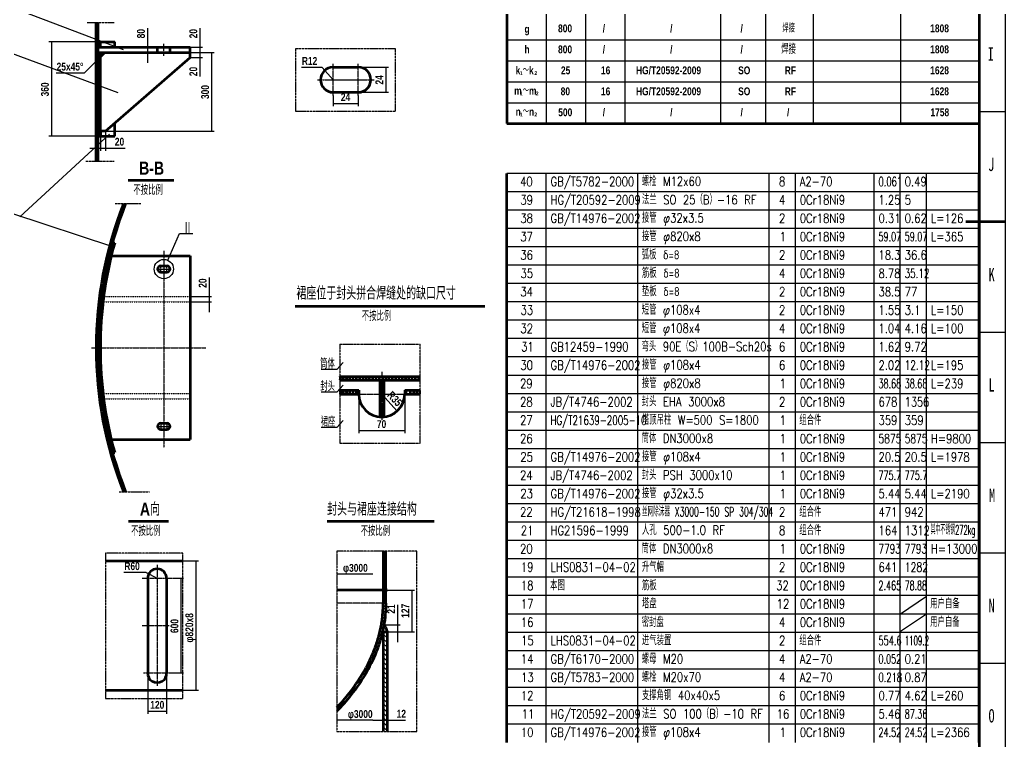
# Model space of a CAD drawing. Header units: millimetres. Extents: x 16 to 23776, y 3 to 33643.
# Drawn here: x 8751 to 23776, y 8902 to 19906 of the extents above; entities that cross this region are included whole.
import ezdxf

# ---------------------------------------------------------------- set-up
doc = ezdxf.new("R2010")
doc.units = ezdxf.units.MM
doc.header["$MEASUREMENT"] = 0
for name, pattern in [('EB_DASH', [6, 3, -3]), ('EB_DASHDOT', [39, 30, -3, 3, -3]), ('EB_DASHDOTDOT', [45, 30, -3, 3, -3, 3, -3])]:
    doc.linetypes.add(name, pattern=pattern)
for name, color, linetype, lineweight in [('CAXA0', 7, 'Continuous', 70), ('CAXA1', 1, 'EB_DASHDOT', 25), ('CAXA2', 6, 'EB_DASH', 25), ('CAXA3', 131, 'Continuous', 25), ('CAXA4', 3, 'Continuous', 25), ('CAXA7', 6, 'EB_DASHDOTDOT', 25)]:
    doc.layers.add(name, color=color, linetype=linetype, lineweight=lineweight)
doc.styles.add('TextStyle0', font='txt', dxfattribs={"width": 0.612245, "bigfont": 'gbcbig.shx'})
doc.styles.add('TextStyle10', font='txt', dxfattribs={"width": 0.607975, "bigfont": 'gbcbig.shx'})
doc.styles.add('TextStyle11', font='txt', dxfattribs={"width": 0.725087, "bigfont": 'gbcbig.shx'})
doc.styles.add('TextStyle12', font='txt', dxfattribs={"width": 0.691368, "bigfont": 'gbcbig.shx'})
doc.styles.add('TextStyle13', font='txt', dxfattribs={"width": 0.77913, "bigfont": 'gbcbig.shx'})
doc.styles.add('TextStyle14', font='txt', dxfattribs={"width": 0.712727, "bigfont": 'gbcbig.shx'})
doc.styles.add('TextStyle15', font='txt', dxfattribs={"width": 0.696889, "bigfont": 'gbcbig.shx'})
doc.styles.add('TextStyle3', font='txt', dxfattribs={"width": 0.64, "bigfont": 'gbcbig.shx'})
doc.styles.add('TextStyle4', font='txt', dxfattribs={"width": 0.533787, "bigfont": 'gbcbig.shx'})
doc.styles.add('TextStyle5', font='txt', dxfattribs={"width": 0.798981, "bigfont": 'gbcbig.shx'})
doc.styles.add('TextStyle6', font='txt', dxfattribs={"width": 0.562511, "bigfont": 'gbcbig.shx'})
doc.styles.add('TextStyle7', font='txt', dxfattribs={"width": 0.6272, "bigfont": 'gbcbig.shx'})
doc.styles.add('TextStyle8', font='txt', dxfattribs={"width": 0.742249, "bigfont": 'gbcbig.shx'})
doc.styles.add('TextStyle9', font='txt', dxfattribs={"width": 0.708701, "bigfont": 'gbcbig.shx'})
doc.styles.add('TitleStyle', font='txt', dxfattribs={"width": 0.8, "bigfont": 'gbcbig.shx'})
doc.styles.add('UserTxtStyle4', font='SIMFANG.TTF', dxfattribs={"width": 0.667})
doc.styles.add('UserTxtStyle5', font='txt', dxfattribs={"width": 0.667, "bigfont": 'gbcbig.shx'})
doc.styles.add('机械', font='bold.shx', dxfattribs={"width": 0.7, "bigfont": 'gbcbig.shx'})

msp = doc.modelspace()

# ---------------------------------------------------------------- linework, layer by layer
at = {"layer": 'CAXA0', "linetype": 'Continuous', "lineweight": 25}
for p, q in [((23776, 33643), (23776, 3)), ((23376, 18505), (23776, 18505)), ((23376, 16823), (23776, 16823)), ((23376, 15141), (23776, 15141)), ((23376, 13459), (23776, 13459)), ((23376, 11777), (23776, 11777)), ((23376, 10095), (23776, 10095))]:
    msp.add_line(p, q, dxfattribs=at)
at = {"layer": 'CAXA0', "linetype": 'Continuous', "lineweight": 70}
for p, q in [((23376, 33243), (23376, 403)), ((23776, 16823), (23176, 16823))]:
    msp.add_line(p, q, dxfattribs=at)
at = {"layer": 'CAXA0'}
for p, q in [((23376, 24377), (23376, 15799)), ((16176, 22441), (16176, 18321)), ((23376, 22041), (23377, 17921)), ((9916, 17750), (9916, 19866)), ((9948, 17750), (9948, 19866)), ((9948, 19568), (10199, 19568)), ((9980, 19488), (9980, 19568)), ((10199, 19488), (10199, 19568)), ((9948, 19488), (11348, 19488)), ((9948, 19408), (11348, 19408)), ((9980, 18208), (9980, 19408)), ((9980, 19340), (10048, 19408)), ((10852, 19408), (10852, 19488)), ((11044, 19408), (11044, 19488)), ((11348, 19328), (11348, 19488)), ((10060, 18208), (11348, 19328)), ((13529, 19183), (13913, 19183)), ((13529, 18799), (13913, 18799)), ((10060, 18208), (9980, 18208)), ((9980, 18208), (9980, 18128)), ((10199, 18128), (10199, 18328)), ((16176, 18321), (23377, 18321)), ((9948, 18128), (10199, 18128)), ((10405, 17461), (11100, 17461)), ((10166, 16504), (10199, 16504)), ((10147, 16304), (11348, 16304)), ((11348, 16304), (11348, 13504)), ((10900, 16152), (10996, 16152)), ((10900, 16056), (10996, 16056)), ((12950, 15540), (15843, 15540)), ((13631, 14467), (14855, 14467)), ((13631, 14407), (14855, 14407)), ((14240, 14407), (14240, 13848)), ((14243, 14406), (14300, 14406)), ((14300, 14407), (14300, 13848)), ((13631, 14257), (13920, 14257)), ((13631, 14197), (13920, 14197)), ((13920, 14257), (13920, 14197)), ((14620, 14257), (14855, 14257)), ((14620, 14257), (14620, 14197)), ((14620, 14197), (14855, 14197)), ((10900, 13752), (10996, 13752)), ((10900, 13656), (10996, 13656)), ((10147, 13504), (11348, 13504)), ((10166, 13304), (10199, 13304)), ((10407, 12261), (11017, 12261)), ((13437, 12261), (15069, 12261)), ((14292, 11802), (14292, 11007)), ((14332, 11007), (14332, 11802)), ((10061, 11652), (11238, 11652)), ((10702, 11388), (10702, 9948)), ((10990, 11388), (10990, 9948)), ((14337, 11207), (13587, 11207)), ((14302, 11212), (14292, 11212)), ((14302, 11202), (14292, 11202)), ((14302, 11212), (14332, 11229)), ((14302, 11202), (14332, 11184)), ((14283, 10572), (14352, 10572)), ((14292, 10572), (14292, 9053)), ((14352, 10572), (14352, 9053)), ((10061, 9684), (11238, 9684))]:
    msp.add_line(p, q, dxfattribs=at)
at = {"layer": 'CAXA0', "color": 0, "linetype": 'Continuous', "lineweight": 25}
for p, q in [((14292, 11796), (14332, 11756)), ((14292, 11754), (14332, 11714)), ((14329, 11802), (14332, 11799)), ((14292, 11712), (14332, 11672)), ((14292, 11669), (14332, 11629)), ((14292, 11627), (14332, 11587)), ((14292, 11584), (14332, 11544)), ((14292, 11542), (14332, 11502)), ((14292, 11499), (14332, 11459)), ((14292, 11457), (14332, 11417)), ((14292, 11415), (14332, 11375)), ((14292, 11372), (14332, 11332)), ((14292, 11330), (14332, 11290)), ((14292, 11287), (14332, 11247)), ((14292, 11245), (14310, 11227)), ((14292, 11158), (14317, 11182)), ((14292, 11115), (14332, 11155)), ((14291, 10944), (14332, 10985)), ((14292, 11073), (14332, 11113)), ((14292, 11030), (14332, 11070)), ((14292, 10988), (14311, 11007)), ((14311, 11007), (14332, 11028)), ((14282, 10808), (14326, 10852)), ((14286, 10854), (14329, 10898)), ((14289, 10900), (14331, 10942)), ((14260, 10659), (14309, 10708)), ((14269, 10710), (14316, 10757)), ((14276, 10759), (14322, 10805)), ((14222, 10493), (14277, 10549)), ((14237, 10550), (14290, 10603)), ((14249, 10605), (14300, 10656)), ((14292, 10538), (14352, 10478)), ((14329, 10572), (14352, 10548)), ((14159, 10303), (14226, 10370)), ((14183, 10370), (14246, 10432)), ((14204, 10433), (14263, 10492)), ((14292, 10467), (14352, 10407)), ((14292, 10396), (14352, 10336)), ((14097, 10156), (14175, 10234)), ((14131, 10232), (14202, 10304)), ((14292, 10326), (14352, 10266)), ((14292, 10255), (14352, 10195)), ((14006, 9980), (14103, 10078)), ((14056, 10073), (14142, 10159)), ((14292, 10184), (14352, 10124)), ((14292, 10113), (14352, 10053)), ((13942, 9874), (14056, 9988)), ((14292, 10043), (14352, 9983)), ((14292, 9972), (14352, 9912)), ((13854, 9743), (13997, 9886)), ((14292, 9901), (14352, 9841)), ((14292, 9831), (14352, 9771)), ((13705, 9552), (13918, 9765)), ((14292, 9760), (14352, 9700)), ((14292, 9689), (14352, 9629)), ((14292, 9619), (14352, 9559)), ((13587, 9391), (13798, 9602)), ((14292, 9548), (14352, 9488)), ((14292, 9477), (14352, 9417)), ((14292, 9406), (14352, 9346)), ((14292, 9336), (14352, 9276)), ((14292, 9265), (14352, 9205)), ((14292, 9194), (14352, 9134)), ((14292, 9124), (14352, 9064))]:
    msp.add_line(p, q, dxfattribs=at)
at = {"layer": 'CAXA0'}
for centre, radius, start, end in [((13529, 18991), 192, 90, 270), ((13913, 18991), 192, 270, 90), ((15948, 14904), 6032, 158.6096, 201.3904), ((15948, 14904), 6000, 158.4898, 201.5102), ((15948, 14904), 5968, 164.449, 195.551), ((10900, 16104), 48, 90, 270), ((10996, 16104), 48, 270, 90), ((13550, 14438), 93.6, 341.309, 18.691), ((13592, 14437), 93.6, 341.309, 18.691), ((13642, 14437), 93.6, 341.309, 18.691), ((13692, 14437), 93.6, 341.309, 18.691), ((13742, 14437), 93.6, 341.309, 18.691), ((13792, 14437), 93.6, 341.309, 18.691), ((13842, 14437), 93.6, 341.309, 18.691), ((13892, 14437), 93.6, 341.309, 18.691), ((13942, 14437), 93.6, 341.309, 18.691), ((13992, 14437), 93.6, 341.309, 18.691), ((14042, 14437), 93.6, 341.309, 18.691), ((14092, 14437), 93.6, 341.309, 18.691), ((14142, 14437), 93.6, 341.309, 18.691), ((14192, 14437), 93.6, 341.309, 18.691), ((14242, 14437), 93.6, 341.309, 18.691), ((14292, 14437), 93.6, 341.309, 18.691), ((14342, 14437), 93.6, 341.309, 18.691), ((14392, 14437), 93.6, 341.309, 18.691), ((14442, 14437), 93.6, 341.309, 18.691), ((14492, 14437), 93.6, 341.309, 18.691), ((14542, 14437), 93.6, 341.309, 18.691), ((14592, 14437), 93.6, 341.309, 18.691), ((14642, 14437), 93.6, 341.309, 18.691), ((14692, 14437), 93.6, 341.309, 18.691), ((14742, 14437), 93.6, 341.309, 18.691), ((14272, 14462), 70.2, 243.4911, 294.0761), ((14272, 14419), 70.2, 243.4911, 294.0761), ((14272, 14370), 70.2, 243.4911, 294.0761), ((13551, 14227), 93.6, 341.309, 18.691), ((13592, 14227), 93.6, 341.309, 18.691), ((13642, 14227), 93.6, 341.309, 18.691), ((13692, 14227), 93.6, 341.309, 18.691), ((13742, 14227), 93.6, 341.309, 18.691), ((13792, 14227), 93.6, 341.309, 18.691), ((14270, 14197), 350, 180, 0), ((14272, 14320), 70.2, 243.4911, 294.0761), ((14272, 14270), 70.2, 243.4911, 294.0761), ((14272, 14220), 70.2, 243.4911, 294.0761), ((14548, 14227), 93.6, 341.309, 18.691), ((14615, 14227), 93.6, 341.309, 18.691), ((14666, 14227), 93.6, 341.309, 18.691), ((14714, 14227), 93.6, 341.309, 18.691), ((14758, 14227), 93.6, 341.309, 18.691), ((14272, 14170), 70.2, 243.4911, 294.0761), ((14272, 14120), 70.2, 243.4911, 294.0761), ((14272, 14070), 70.2, 243.4911, 294.0761), ((14272, 14020), 70.2, 243.4911, 294.0761), ((14272, 13970), 70.2, 243.4911, 294.0761), ((14272, 13921), 70.2, 243.4911, 294.0761), ((10900, 13704), 48, 90, 270), ((10996, 13704), 48, 270, 90), ((10846, 11388), 144, 0, 180), ((14301, 11206), 11.4, 88.3165, 275.7964), ((14339, 11192), 45.2, 98.1933, 145.6252), ((14339, 11222), 45.2, 216.2852, 261.8067), ((14244, 11207), 93.6, 341.3107, 18.6893), ((10846, 9941), 144, 177.1376, 2.8624)]:
    msp.add_arc(centre, radius, start, end, dxfattribs=at)
for points, knots in [([(14332, 11007), (14332, 10951), (14327, 10835), (14304, 10662), (14264, 10487), (14188, 10250), (14048, 9952), (13833, 9635), (13662, 9440), (13587, 9360)], [0, 0, 0, 0, 197.376744, 394.753488, 592.130232, 789.506976, 1184.260464, 1579.013952, 1852.891768, 1852.891768, 1852.891768, 1852.891768]), ([(14304, 10677), (14315, 10663), (14336, 10630), (14348, 10593), (14352, 10572)], [0, 0, 0, 0, 52.563778, 116.701981, 116.701981, 116.701981, 116.701981])]:
    msp.add_open_spline(points, degree=3, knots=knots, dxfattribs=at)
msp.add_rational_spline([(13587, 9419), (14292, 10174), (14292, 11007)], [0.879940838085, 0.915717304692, 1], degree=2, dxfattribs=at)
at = {"layer": 'CAXA1', "linetype": 'EB_DASHDOT', "lineweight": 25}
for p, q in [((10948, 19354), (10948, 19540)), ((13529, 18751), (13529, 19231)), ((13913, 18751), (13913, 19231)), ((13289, 18991), (13769, 18991)), ((13481, 18991), (13961, 18991)), ((13673, 18991), (14153, 18991)), ((10948, 16382), (10948, 13382)), ((10840, 16104), (10960, 16104)), ((10888, 16104), (11008, 16104)), ((10900, 16044), (10900, 16164)), ((10936, 16104), (11056, 16104)), ((10996, 16044), (10996, 16164)), ((9845, 14904), (11588, 14904)), ((10840, 13704), (10960, 13704)), ((10888, 13704), (11008, 13704)), ((10900, 13764), (10900, 13644)), ((10936, 13704), (11056, 13704)), ((10996, 13764), (10996, 13644)), ((10846, 11595), (10846, 9747)), ((10616, 11388), (11111, 11388)), ((14332, 11007), (13587, 11007)), ((10620, 10668), (11029, 10668)), ((10639, 9948), (11111, 9948))]:
    msp.add_line(p, q, dxfattribs=at)
at = {"layer": 'CAXA1'}
for p, q in [((14270, 14538), (14270, 13802)), ((13920, 14197), (14620, 14197))]:
    msp.add_line(p, q, dxfattribs=at)
at = {"layer": 'CAXA2'}
for p, q in [((10032, 15684), (11348, 15684)), ((10022, 15604), (11348, 15604)), ((10022, 14204), (11348, 14204)), ((10032, 14124), (11348, 14124))]:
    msp.add_line(p, q, dxfattribs=at)
at = {"layer": 'CAXA3'}
for p, q in [((16776, 22241), (16776, 18321)), ((17376, 22241), (17376, 18321)), ((17976, 22241), (17976, 18321)), ((19433, 22241), (19433, 18321)), ((20123, 22241), (20123, 18321)), ((20847, 22241), (20847, 18321)), ((22177, 22241), (22177, 18321)), ((16176, 19601), (23377, 19601)), ((16176, 19281), (23377, 19281)), ((16176, 18961), (23377, 18961)), ((16176, 18641), (23377, 18641)), ((10118, 18161), (8754, 16902)), ((22576, 11110), (22180, 10843)), ((22573, 10841), (22178, 10575))]:
    msp.add_line(p, q, dxfattribs=at)
at = {"layer": 'CAXA3', "color": 0, "linetype": 'Continuous', "lineweight": 25}
for p, q in [((10333, 19445), (8630, 20092)), ((10252, 18790), (8630, 19392)), ((23376, 17563), (16176, 17563)), ((16776, 17283), (16776, 17563)), ((18176, 17283), (18176, 17563)), ((20176, 17283), (20176, 17563)), ((20576, 17283), (20576, 17563)), ((21776, 17283), (21776, 17563)), ((22176, 17283), (22176, 17563)), ((22576, 17283), (22576, 17563)), ((23376, 17283), (16176, 17283)), ((23376, 17283), (16176, 17283)), ((16776, 17003), (16776, 17283)), ((18176, 17003), (18176, 17283)), ((20176, 17003), (20176, 17283)), ((20576, 17003), (20576, 17283)), ((21776, 17003), (21776, 17283)), ((22176, 17003), (22176, 17283)), ((22576, 17003), (22576, 17283)), ((23376, 17003), (16176, 17003)), ((23376, 17003), (16176, 17003)), ((16776, 16723), (16776, 17003)), ((18176, 16723), (18176, 17003)), ((20176, 16723), (20176, 17003)), ((20576, 16723), (20576, 17003)), ((21776, 16723), (21776, 17003)), ((22176, 16723), (22176, 17003)), ((22576, 16723), (22576, 17003)), ((10170, 16441), (8630, 16950)), ((23376, 16723), (16176, 16723)), ((23376, 16723), (16176, 16723)), ((16776, 16443), (16776, 16723)), ((18176, 16443), (18176, 16723)), ((20176, 16443), (20176, 16723)), ((20576, 16443), (20576, 16723)), ((21776, 16443), (21776, 16723)), ((22176, 16443), (22176, 16723)), ((22576, 16443), (22576, 16723)), ((23376, 16443), (16176, 16443)), ((23376, 16443), (16176, 16443)), ((16776, 16163), (16776, 16443)), ((18176, 16163), (18176, 16443)), ((20176, 16163), (20176, 16443)), ((20576, 16163), (20576, 16443)), ((21776, 16163), (21776, 16443)), ((22176, 16163), (22176, 16443)), ((22576, 16163), (22576, 16443)), ((23376, 16163), (16176, 16163)), ((23376, 16163), (16176, 16163)), ((16776, 15883), (16776, 16163)), ((18176, 15883), (18176, 16163)), ((20176, 15883), (20176, 16163)), ((20576, 15883), (20576, 16163)), ((21776, 15883), (21776, 16163)), ((22176, 15883), (22176, 16163)), ((22576, 15883), (22576, 16163)), ((23376, 15883), (16176, 15883)), ((23376, 15883), (16176, 15883)), ((16776, 15603), (16776, 15883)), ((18176, 15603), (18176, 15883)), ((20176, 15603), (20176, 15883)), ((20576, 15603), (20576, 15883)), ((21776, 15603), (21776, 15883)), ((22176, 15603), (22176, 15883)), ((22576, 15603), (22576, 15883)), ((23376, 15603), (16176, 15603)), ((23376, 15603), (16176, 15603)), ((16776, 15323), (16776, 15603)), ((18176, 15323), (18176, 15603)), ((20176, 15323), (20176, 15603)), ((20576, 15323), (20576, 15603)), ((21776, 15323), (21776, 15603)), ((22176, 15323), (22176, 15603)), ((22576, 15323), (22576, 15603)), ((23376, 15323), (16176, 15323)), ((23376, 15323), (16176, 15323)), ((16776, 15043), (16776, 15323)), ((18176, 15043), (18176, 15323)), ((20176, 15043), (20176, 15323)), ((20576, 15043), (20576, 15323)), ((21776, 15043), (21776, 15323)), ((22176, 15043), (22176, 15323)), ((22576, 15043), (22576, 15323)), ((23376, 15043), (16176, 15043)), ((23376, 15043), (16176, 15043)), ((16776, 14763), (16776, 15043)), ((18176, 14763), (18176, 15043)), ((20176, 14763), (20176, 15043)), ((20576, 14763), (20576, 15043)), ((21776, 14763), (21776, 15043)), ((22176, 14763), (22176, 15043)), ((22576, 14763), (22576, 15043)), ((23376, 14763), (16176, 14763)), ((23376, 14763), (16176, 14763)), ((16776, 14483), (16776, 14763)), ((18176, 14483), (18176, 14763)), ((20176, 14483), (20176, 14763)), ((20576, 14483), (20576, 14763)), ((21776, 14483), (21776, 14763)), ((22176, 14483), (22176, 14763)), ((22576, 14483), (22576, 14763)), ((23376, 14483), (16176, 14483)), ((23376, 14483), (16176, 14483)), ((16776, 14203), (16776, 14483)), ((18176, 14203), (18176, 14483)), ((20176, 14203), (20176, 14483)), ((20576, 14203), (20576, 14483)), ((21776, 14203), (21776, 14483)), ((22176, 14203), (22176, 14483)), ((22576, 14203), (22576, 14483)), ((23376, 14203), (16176, 14203)), ((23376, 14203), (16176, 14203)), ((16776, 13923), (16776, 14203)), ((18176, 13923), (18176, 14203)), ((20176, 13923), (20176, 14203)), ((20576, 13923), (20576, 14203)), ((21776, 13923), (21776, 14203)), ((22176, 13923), (22176, 14203)), ((22576, 13923), (22576, 14203)), ((23376, 13923), (16176, 13923)), ((23376, 13923), (16176, 13923)), ((16776, 13643), (16776, 13923)), ((18176, 13643), (18176, 13923)), ((20176, 13643), (20176, 13923)), ((20576, 13643), (20576, 13923)), ((21776, 13643), (21776, 13923)), ((22176, 13643), (22176, 13923)), ((22576, 13643), (22576, 13923)), ((23376, 13643), (16176, 13643)), ((23376, 13643), (16176, 13643)), ((16776, 13363), (16776, 13643)), ((18176, 13363), (18176, 13643)), ((20176, 13363), (20176, 13643)), ((20576, 13363), (20576, 13643)), ((21776, 13363), (21776, 13643)), ((22176, 13363), (22176, 13643)), ((22576, 13363), (22576, 13643)), ((23376, 13363), (16176, 13363)), ((23376, 13363), (16176, 13363)), ((16776, 13083), (16776, 13363)), ((18176, 13083), (18176, 13363)), ((20176, 13083), (20176, 13363)), ((20576, 13083), (20576, 13363)), ((21776, 13083), (21776, 13363)), ((22176, 13083), (22176, 13363)), ((22576, 13083), (22576, 13363)), ((23376, 13083), (16176, 13083)), ((23376, 13083), (16176, 13083)), ((16776, 12803), (16776, 13083)), ((18176, 12803), (18176, 13083)), ((20176, 12803), (20176, 13083)), ((20576, 12803), (20576, 13083)), ((21776, 12803), (21776, 13083)), ((22176, 12803), (22176, 13083)), ((22576, 12803), (22576, 13083)), ((23376, 12803), (16176, 12803)), ((23376, 12803), (16176, 12803)), ((16776, 12523), (16776, 12803)), ((18176, 12523), (18176, 12803)), ((20176, 12523), (20176, 12803)), ((20576, 12523), (20576, 12803)), ((21776, 12523), (21776, 12803)), ((22176, 12523), (22176, 12803)), ((22576, 12523), (22576, 12803)), ((23376, 12523), (16176, 12523)), ((23376, 12523), (16176, 12523)), ((16776, 12243), (16776, 12523)), ((18176, 12243), (18176, 12523)), ((20176, 12243), (20176, 12523)), ((20576, 12243), (20576, 12523)), ((21776, 12243), (21776, 12523)), ((22176, 12243), (22176, 12523)), ((22576, 12243), (22576, 12523)), ((23376, 12243), (16176, 12243)), ((23376, 12243), (16176, 12243)), ((16776, 11963), (16776, 12243)), ((18176, 11963), (18176, 12243)), ((20176, 11963), (20176, 12243)), ((20576, 11963), (20576, 12243)), ((21776, 11963), (21776, 12243)), ((22176, 11963), (22176, 12243)), ((22576, 11963), (22576, 12243)), ((23376, 11963), (16176, 11963)), ((23376, 11963), (16176, 11963)), ((16776, 11683), (16776, 11963)), ((18176, 11683), (18176, 11963)), ((20176, 11683), (20176, 11963)), ((20576, 11683), (20576, 11963)), ((21776, 11683), (21776, 11963)), ((22176, 11683), (22176, 11963)), ((22576, 11683), (22576, 11963)), ((23376, 11683), (16176, 11683)), ((23376, 11683), (16176, 11683)), ((16776, 11403), (16776, 11683)), ((18176, 11403), (18176, 11683)), ((20176, 11403), (20176, 11683)), ((20576, 11403), (20576, 11683)), ((21776, 11403), (21776, 11683)), ((22176, 11403), (22176, 11683)), ((22576, 11403), (22576, 11683)), ((23376, 11403), (16176, 11403)), ((23376, 11403), (16176, 11403)), ((16776, 11123), (16776, 11403)), ((18176, 11123), (18176, 11403)), ((20176, 11123), (20176, 11403)), ((20576, 11123), (20576, 11403)), ((21776, 11123), (21776, 11403)), ((22176, 11123), (22176, 11403)), ((22576, 11123), (22576, 11403)), ((23376, 11123), (16176, 11123)), ((23376, 11123), (16176, 11123)), ((16776, 10843), (16776, 11123)), ((18176, 10843), (18176, 11123)), ((20176, 10843), (20176, 11123)), ((20576, 10843), (20576, 11123)), ((21776, 10843), (21776, 11123)), ((22176, 10843), (22176, 11123)), ((22576, 10843), (22576, 11123)), ((23376, 10843), (16176, 10843)), ((23376, 10843), (16176, 10843)), ((16776, 10563), (16776, 10843)), ((18176, 10563), (18176, 10843)), ((20176, 10563), (20176, 10843)), ((20576, 10563), (20576, 10843)), ((21776, 10563), (21776, 10843)), ((22176, 10563), (22176, 10843)), ((22576, 10563), (22576, 10843)), ((23376, 10563), (16176, 10563)), ((23376, 10563), (16176, 10563)), ((16776, 10283), (16776, 10563)), ((18176, 10283), (18176, 10563)), ((20176, 10283), (20176, 10563)), ((20576, 10283), (20576, 10563)), ((21776, 10283), (21776, 10563)), ((22176, 10283), (22176, 10563)), ((22576, 10283), (22576, 10563)), ((23376, 10283), (16176, 10283)), ((23376, 10283), (16176, 10283)), ((16776, 10003), (16776, 10283)), ((18176, 10003), (18176, 10283)), ((20176, 10003), (20176, 10283)), ((20576, 10003), (20576, 10283)), ((21776, 10003), (21776, 10283)), ((22176, 10003), (22176, 10283)), ((22576, 10003), (22576, 10283)), ((23376, 10003), (16176, 10003)), ((23376, 10003), (16176, 10003)), ((16776, 9723), (16776, 10003)), ((18176, 9723), (18176, 10003)), ((20176, 9723), (20176, 10003)), ((20576, 9723), (20576, 10003)), ((21776, 9723), (21776, 10003)), ((22176, 9723), (22176, 10003)), ((22576, 9723), (22576, 10003)), ((23376, 9723), (16176, 9723)), ((23376, 9723), (16176, 9723)), ((16776, 9443), (16776, 9723)), ((18176, 9443), (18176, 9723)), ((20176, 9443), (20176, 9723)), ((20576, 9443), (20576, 9723)), ((21776, 9443), (21776, 9723)), ((22176, 9443), (22176, 9723)), ((22576, 9443), (22576, 9723)), ((23376, 9443), (16176, 9443)), ((23376, 9443), (16176, 9443)), ((16776, 9163), (16776, 9443)), ((18176, 9163), (18176, 9443)), ((20176, 9163), (20176, 9443)), ((20576, 9163), (20576, 9443)), ((21776, 9163), (21776, 9443)), ((22176, 9163), (22176, 9443)), ((22576, 9163), (22576, 9443)), ((23376, 9163), (16176, 9163)), ((23376, 9163), (16176, 9163)), ((16776, 8883), (16776, 9163)), ((18176, 8883), (18176, 9163)), ((20176, 8883), (20176, 9163)), ((20576, 8883), (20576, 9163)), ((21776, 8883), (21776, 9163)), ((22176, 8883), (22176, 9163)), ((22576, 8883), (22576, 9163))]:
    msp.add_line(p, q, dxfattribs=at)
at = {"layer": 'CAXA3', "color": 0, "linetype": 'Continuous', "lineweight": 70}
for p, q in [((16176, 17283), (16176, 17563)), ((23376, 17283), (23376, 17563)), ((16176, 17003), (16176, 17283)), ((23376, 17003), (23376, 17283)), ((16176, 16723), (16176, 17003)), ((23376, 16723), (23376, 17003)), ((16176, 16443), (16176, 16723)), ((23376, 16443), (23376, 16723)), ((16176, 16163), (16176, 16443)), ((23376, 16163), (23376, 16443)), ((16176, 15883), (16176, 16163)), ((23376, 15883), (23376, 16163)), ((16176, 15603), (16176, 15883)), ((23376, 15603), (23376, 15883)), ((16176, 15323), (16176, 15603)), ((23376, 15323), (23376, 15603)), ((16176, 15043), (16176, 15323)), ((23376, 15043), (23376, 15323)), ((16176, 14763), (16176, 15043)), ((23376, 14763), (23376, 15043)), ((16176, 14483), (16176, 14763)), ((23376, 14483), (23376, 14763)), ((16176, 14203), (16176, 14483)), ((23376, 14203), (23376, 14483)), ((16176, 13923), (16176, 14203)), ((23376, 13923), (23376, 14203)), ((16176, 13643), (16176, 13923)), ((23376, 13643), (23376, 13923)), ((16176, 13363), (16176, 13643)), ((23376, 13363), (23376, 13643)), ((16176, 13083), (16176, 13363)), ((23376, 13083), (23376, 13363)), ((16176, 12803), (16176, 13083)), ((23376, 12803), (23376, 13083)), ((16176, 12523), (16176, 12803)), ((23376, 12523), (23376, 12803)), ((16176, 12243), (16176, 12523)), ((23376, 12243), (23376, 12523)), ((16176, 11963), (16176, 12243)), ((23376, 11963), (23376, 12243)), ((16176, 11683), (16176, 11963)), ((23376, 11683), (23376, 11963)), ((16176, 11403), (16176, 11683)), ((23376, 11403), (23376, 11683)), ((16176, 11123), (16176, 11403)), ((23376, 11123), (23376, 11403)), ((16176, 10843), (16176, 11123)), ((23376, 10843), (23376, 11123)), ((16176, 10563), (16176, 10843)), ((23376, 10563), (23376, 10843)), ((16176, 10283), (16176, 10563)), ((23376, 10283), (23376, 10563)), ((16176, 10003), (16176, 10283)), ((23376, 10003), (23376, 10283)), ((16176, 9723), (16176, 10003)), ((23376, 9723), (23376, 10003)), ((16176, 9443), (16176, 9723)), ((23376, 9443), (23376, 9723)), ((16176, 9163), (16176, 9443)), ((23376, 9163), (23376, 9443)), ((16176, 8883), (16176, 9163)), ((23376, 8883), (23376, 9163))]:
    msp.add_line(p, q, dxfattribs=at)
at = {"layer": 'CAXA3', "linetype": 'Continuous', "lineweight": 25}
for p, q in [((11008, 16238), (11188, 16646)), ((11188, 16646), (11390, 16646))]:
    msp.add_line(p, q, dxfattribs=at)
msp.add_circle((10948, 16104), 147, dxfattribs=at)
at = {"layer": 'CAXA4', "linetype": 'Continuous', "lineweight": 25}
for p, q in [((10698, 19777), (10698, 19248)), ((11495, 19777), (11495, 19248)), ((9948, 19568), (9193, 19568)), ((9233, 19568), (9233, 18128)), ((11495, 19568), (11495, 19039)), ((11348, 19488), (10658, 19488)), ((11348, 19408), (10658, 19408)), ((11348, 19488), (11535, 19488)), ((11348, 19408), (11535, 19408)), ((11348, 19408), (11535, 19408)), ((11348, 19408), (11716, 19408)), ((11676, 19408), (11676, 18208)), ((11348, 19328), (11535, 19328)), ((13363, 19179), (13046, 19179)), ((13363, 19179), (13529, 18991)), ((13913, 19183), (14371, 19183)), ((14331, 19183), (14331, 18799)), ((13913, 18799), (14371, 18799)), ((13529, 18751), (13529, 18589)), ((13913, 18751), (13913, 18589)), ((13529, 18629), (13913, 18629)), ((9980, 18208), (9980, 17908)), ((10060, 18208), (11716, 18208)), ((10060, 18208), (10060, 17908)), ((9948, 18128), (9193, 18128)), ((9820, 17948), (10356, 17948)), ((11637, 15973), (11637, 15444)), ((11348, 15684), (11677, 15684)), ((11348, 15604), (11677, 15604)), ((13920, 14257), (13920, 13601)), ((14506, 13938), (14270, 14197)), ((14620, 14257), (14620, 13601)), ((13920, 13641), (14620, 13641)), ((11238, 11652), (11476, 11652)), ((11436, 11652), (11436, 9684)), ((10678, 11474), (10340, 11474)), ((10678, 11474), (10846, 11388)), ((11111, 11388), (11249, 11388)), ((11209, 11388), (11209, 9948)), ((14337, 11207), (14768, 11207)), ((14728, 11207), (14728, 10572)), ((14512, 10982), (14512, 10412)), ((14402, 10677), (14552, 10677)), ((14352, 10572), (14768, 10572)), ((14352, 10572), (14552, 10572)), ((10702, 9948), (10702, 9320)), ((10990, 9948), (10990, 9320)), ((11111, 9948), (11249, 9948)), ((11238, 9684), (11476, 9684)), ((10702, 9360), (10990, 9360)), ((14132, 9223), (14631, 9223)), ((14292, 9053), (14292, 9263)), ((14352, 9053), (14352, 9263))]:
    msp.add_line(p, q, dxfattribs=at)
at = {"layer": 'CAXA4', "color": 0, "linetype": 'Continuous', "lineweight": 25}
for p, q in [((9980, 19340), (9731, 19090)), ((9731, 19090), (9307, 19090))]:
    msp.add_line(p, q, dxfattribs=at)
at = {"layer": 'CAXA4'}
for p, q in [((13682, 14677), (13587, 14570)), ((13587, 14570), (13349, 14570)), ((13682, 14333), (13587, 14225)), ((13587, 14225), (13349, 14225)), ((13587, 13685), (13349, 13685)), ((13682, 13792), (13587, 13685)), ((14132, 11452), (13584, 11452)), ((14304, 10677), (14402, 10677)), ((14135, 9223), (13587, 9223))]:
    msp.add_line(p, q, dxfattribs=at)
at = {"layer": 'CAXA7'}
for p, q in [((9778, 19866), (10192, 19866)), ((12954, 19460), (12954, 18510)), ((14482, 19460), (12954, 19460)), ((14482, 18510), (14482, 19460)), ((12954, 18510), (14482, 18510)), ((9759, 17750), (10192, 17750)), ((10208, 17104), (10596, 17104)), ((13631, 14956), (14855, 14956)), ((13631, 14956), (13631, 13447)), ((14855, 13447), (14855, 14956)), ((13631, 13447), (14855, 13447)), ((10269, 12704), (10730, 12704)), ((11238, 11773), (10061, 11773)), ((10061, 11773), (10061, 9557)), ((11238, 9557), (11238, 11773)), ((13587, 11802), (13587, 9053)), ((14803, 11802), (13587, 11802)), ((14803, 9053), (14803, 11802)), ((10061, 9557), (11238, 9557)), ((13587, 9053), (14803, 9053))]:
    msp.add_line(p, q, dxfattribs=at)

# ---------------------------------------------------------------- texts
at = {"layer": 'CAXA0', "style": 'UserTxtStyle4', "width": 0.667}
for s, p in [('I', (23508, 19281)), ('J', (23516, 17599)), ('K', (23522, 15917)), ('L', (23522, 14235)), ('M', (23529, 12553)), ('N', (23522, 10871)), ('O', (23521, 9189))]:
    msp.add_text(s, height=204, dxfattribs=at).set_placement(p)
at = {"layer": 'CAXA3', "color": 0}
for s, style, width, p in [('40', 'TitleStyle', 0.8, (16379, 17368)), ('GB/T5782-2000', 'TitleStyle', 0.8, (16843, 17368)), ('螺栓 M12x60', 'TitleStyle', 0.8, (18235, 17371)), ('8', 'TitleStyle', 0.8, (20326, 17368)), ('A2-70', 'TitleStyle', 0.8, (20643, 17368)), ('0.061', 'UserTxtStyle5', 0.667, (21843, 17368)), ('0.49', 'TitleStyle', 0.8, (22243, 17368)), ('39', 'TitleStyle', 0.8, (16383, 17088)), ('HG/T20592-2009', 'TitleStyle', 0.8, (16843, 17088)), ('法兰 SO 25（B）-16 RF', 'TitleStyle', 0.8, (18237, 17091)), ('4', 'TitleStyle', 0.8, (20326, 17088)), ('0Cr18Ni9', 'TitleStyle', 0.8, (20643, 17088)), ('1.25', 'TitleStyle', 0.8, (21843, 17088)), ('5', 'TitleStyle', 0.8, (22243, 17088)), ('38', 'TitleStyle', 0.8, (16383, 16808)), ('GB/T14976-2002', 'TitleStyle', 0.8, (16843, 16808)), ('接管 φ32x3.5', 'TitleStyle', 0.8, (18237, 16812)), ('2', 'TitleStyle', 0.8, (20326, 16808)), ('0Cr18Ni9', 'TitleStyle', 0.8, (20643, 16808)), ('0.31', 'TitleStyle', 0.8, (21843, 16808)), ('0.62', 'TitleStyle', 0.8, (22243, 16808)), ('L=126', 'TitleStyle', 0.8, (22643, 16808)), ('接管 φ820x8', 'TitleStyle', 0.8, (18237, 16532)), ('37', 'TitleStyle', 0.8, (16383, 16528)), ('1', 'TitleStyle', 0.8, (20338, 16528)), ('0Cr18Ni9', 'TitleStyle', 0.8, (20643, 16528)), ('59.07', 'TextStyle3', 0.64, (21843, 16528)), ('59.07', 'TextStyle3', 0.64, (22243, 16528)), ('L=365', 'TitleStyle', 0.8, (22643, 16528)), ('36', 'TitleStyle', 0.8, (16383, 16248)), ('弧板 δ=8', 'TitleStyle', 0.8, (18234, 16251)), ('2', 'TitleStyle', 0.8, (20326, 16248)), ('0Cr18Ni9', 'TitleStyle', 0.8, (20643, 16248)), ('18.3', 'TitleStyle', 0.8, (21843, 16248)), ('36.6', 'TitleStyle', 0.8, (22243, 16248)), ('35', 'TitleStyle', 0.8, (16387, 15968)), ('筋板 δ=8', 'TitleStyle', 0.8, (18237, 15971)), ('4', 'TitleStyle', 0.8, (20326, 15968)), ('0Cr18Ni9', 'TitleStyle', 0.8, (20643, 15968)), ('8.78', 'TitleStyle', 0.8, (21843, 15968)), ('35.12', 'TextStyle15', 0.696889, (22243, 15968)), ('34', 'TitleStyle', 0.8, (16383, 15688)), ('垫板 δ=8', 'TitleStyle', 0.8, (18237, 15691)), ('2', 'TitleStyle', 0.8, (20326, 15688)), ('0Cr18Ni9', 'TitleStyle', 0.8, (20643, 15688)), ('38.5', 'TitleStyle', 0.8, (21843, 15688)), ('77', 'TitleStyle', 0.8, (22243, 15688)), ('33', 'TitleStyle', 0.8, (16387, 15408)), ('短管 φ108x4', 'TitleStyle', 0.8, (18235, 15411)), ('2', 'TitleStyle', 0.8, (20326, 15408)), ('0Cr18Ni9', 'TitleStyle', 0.8, (20643, 15408)), ('1.55', 'TitleStyle', 0.8, (21843, 15408)), ('3.1', 'TitleStyle', 0.8, (22243, 15408)), ('L=150', 'TitleStyle', 0.8, (22643, 15408)), ('32', 'TitleStyle', 0.8, (16383, 15128)), ('短管 φ108x4', 'TitleStyle', 0.8, (18235, 15131)), ('4', 'TitleStyle', 0.8, (20326, 15128)), ('0Cr18Ni9', 'TitleStyle', 0.8, (20643, 15128)), ('1.04', 'TitleStyle', 0.8, (21843, 15128)), ('4.16', 'TitleStyle', 0.8, (22243, 15128)), ('L=100', 'TitleStyle', 0.8, (22643, 15128)), ('31', 'TitleStyle', 0.8, (16395, 14848)), ('GB12459-1990', 'TitleStyle', 0.8, (16843, 14848)), ('弯头 90E（S）100B-Sch20s', 'TextStyle5', 0.798981, (18232, 14852)), ('6', 'TitleStyle', 0.8, (20326, 14848)), ('0Cr18Ni9', 'TitleStyle', 0.8, (20643, 14848)), ('1.62', 'TitleStyle', 0.8, (21843, 14848)), ('9.72', 'TitleStyle', 0.8, (22243, 14848)), ('GB/T14976-2002', 'TitleStyle', 0.8, (16843, 14568)), ('接管 φ108x4', 'TitleStyle', 0.8, (18237, 14572)), ('30', 'TitleStyle', 0.8, (16383, 14568)), ('6', 'TitleStyle', 0.8, (20326, 14568)), ('0Cr18Ni9', 'TitleStyle', 0.8, (20643, 14568)), ('2.02', 'TitleStyle', 0.8, (21843, 14568)), ('12.12', 'TextStyle14', 0.712727, (22243, 14568)), ('L=195', 'TitleStyle', 0.8, (22643, 14568)), ('29', 'TitleStyle', 0.8, (16379, 14288)), ('接管 φ820x8', 'TitleStyle', 0.8, (18237, 14292)), ('1', 'TitleStyle', 0.8, (20338, 14288)), ('0Cr18Ni9', 'TitleStyle', 0.8, (20643, 14288)), ('38.68', 'TextStyle3', 0.64, (21843, 14288)), ('38.68', 'TextStyle3', 0.64, (22243, 14288)), ('L=239', 'TitleStyle', 0.8, (22643, 14288)), ('28', 'TitleStyle', 0.8, (16379, 14008)), ('JB/T4746-2002', 'TitleStyle', 0.8, (16843, 14008)), ('封头 EHA 3000x8', 'TitleStyle', 0.8, (18234, 14011)), ('2', 'TitleStyle', 0.8, (20326, 14008)), ('0Cr18Ni9', 'TitleStyle', 0.8, (20643, 14008)), ('678', 'TitleStyle', 0.8, (21843, 14008)), ('1356', 'TextStyle13', 0.77913, (22243, 14008)), ('27', 'TitleStyle', 0.8, (16379, 13728)), ('HG/T21639-2005-10', 'TextStyle12', 0.691368, (16843, 13728)), ('塔顶吊柱 W=500 S=1800', 'TitleStyle', 0.8, (18237, 13731)), ('1', 'TitleStyle', 0.8, (20338, 13728)), ('组合件', 'TitleStyle', 0.8, (20637, 13727)), ('359', 'TitleStyle', 0.8, (21843, 13728)), ('359', 'TitleStyle', 0.8, (22243, 13728)), ('26', 'TitleStyle', 0.8, (16379, 13448)), ('筒体 DN3000x8', 'TitleStyle', 0.8, (18232, 13452)), ('1', 'TitleStyle', 0.8, (20338, 13448)), ('0Cr18Ni9', 'TitleStyle', 0.8, (20643, 13448)), ('5875', 'TextStyle11', 0.725087, (21843, 13448)), ('5875', 'TextStyle11', 0.725087, (22243, 13448)), ('H=9800', 'TitleStyle', 0.8, (22643, 13448)), ('25', 'TitleStyle', 0.8, (16383, 13168)), ('GB/T14976-2002', 'TitleStyle', 0.8, (16843, 13168)), ('接管 φ108x4', 'TitleStyle', 0.8, (18237, 13172)), ('1', 'TitleStyle', 0.8, (20338, 13168)), ('0Cr18Ni9', 'TitleStyle', 0.8, (20643, 13168)), ('20.5', 'TitleStyle', 0.8, (21843, 13168)), ('20.5', 'TitleStyle', 0.8, (22243, 13168)), ('L=1978', 'TitleStyle', 0.8, (22643, 13168)), ('24', 'TitleStyle', 0.8, (16379, 12888)), ('JB/T4746-2002', 'TitleStyle', 0.8, (16843, 12888)), ('封头 PSH 3000x10', 'TitleStyle', 0.8, (18234, 12891)), ('1', 'TitleStyle', 0.8, (20338, 12888)), ('0Cr18Ni9', 'TitleStyle', 0.8, (20643, 12888)), ('775.7', 'TextStyle3', 0.64, (21843, 12888)), ('775.7', 'TextStyle3', 0.64, (22243, 12888)), ('GB/T14976-2002', 'TitleStyle', 0.8, (16843, 12608)), ('23', 'TitleStyle', 0.8, (16383, 12608)), ('接管 φ32x3.5', 'TitleStyle', 0.8, (18237, 12612)), ('1', 'TitleStyle', 0.8, (20338, 12608)), ('0Cr18Ni9', 'TitleStyle', 0.8, (20643, 12608)), ('5.44', 'TitleStyle', 0.8, (21843, 12608)), ('5.44', 'TitleStyle', 0.8, (22243, 12608)), ('L=2190', 'TitleStyle', 0.8, (22643, 12608)), ('HG/T21618-1998', 'TitleStyle', 0.8, (16843, 12328)), ('丝网除沫器 X3000-150 SP 304/304', 'TextStyle10', 0.607975, (18238, 12332)), ('组合件', 'TitleStyle', 0.8, (20637, 12327)), ('22', 'TitleStyle', 0.8, (16379, 12328)), ('2', 'TitleStyle', 0.8, (20326, 12328)), ('471', 'TitleStyle', 0.8, (21843, 12328)), ('942', 'TitleStyle', 0.8, (22243, 12328)), ('21', 'TitleStyle', 0.8, (16391, 12048)), ('HG21596-1999', 'TitleStyle', 0.8, (16843, 12048)), ('人孔 500-1.0 RF', 'TitleStyle', 0.8, (18237, 12052)), ('8', 'TitleStyle', 0.8, (20326, 12048)), ('组合件', 'TitleStyle', 0.8, (20637, 12047)), ('164', 'TitleStyle', 0.8, (21843, 12048)), ('1312', 'TitleStyle', 0.8, (22243, 12048)), ('其中不锈钢272kg', 'TextStyle4', 0.533787, (22638, 12057)), ('20', 'TitleStyle', 0.8, (16379, 11768)), ('筒体 DN3000x8', 'TitleStyle', 0.8, (18232, 11772)), ('1', 'TitleStyle', 0.8, (20338, 11768)), ('0Cr18Ni9', 'TitleStyle', 0.8, (20643, 11768)), ('7793', 'TextStyle9', 0.708701, (21843, 11768)), ('7793', 'TextStyle9', 0.708701, (22243, 11768)), ('H=13000', 'TitleStyle', 0.8, (22643, 11768)), ('19', 'TitleStyle', 0.8, (16391, 11488)), ('LHS0831-04-02', 'TitleStyle', 0.8, (16843, 11488)), ('升气帽', 'TitleStyle', 0.8, (18237, 11488)), ('2', 'TitleStyle', 0.8, (20326, 11488)), ('0Cr18NI9', 'TitleStyle', 0.8, (20643, 11488)), ('641', 'TitleStyle', 0.8, (21843, 11488)), ('1282', 'TextStyle8', 0.742249, (22243, 11488)), ('18', 'TitleStyle', 0.8, (16391, 11208)), ('本图', 'TitleStyle', 0.8, (16837, 11208)), ('筋板', 'TitleStyle', 0.8, (18237, 11207)), ('32', 'TitleStyle', 0.8, (20283, 11208)), ('0Cr18NI9', 'TitleStyle', 0.8, (20643, 11208)), ('2.465', 'TextStyle3', 0.64, (21843, 11208)), ('78.88', 'TextStyle7', 0.6272, (22243, 11208)), ('17', 'TitleStyle', 0.8, (16391, 10928)), ('塔盘', 'TitleStyle', 0.8, (18237, 10931)), ('12', 'TitleStyle', 0.8, (20291, 10928)), ('0Cr18NI9', 'TitleStyle', 0.8, (20643, 10928)), ('用户自备', 'TitleStyle', 0.8, (22632, 10929)), ('16', 'TitleStyle', 0.8, (16391, 10648)), ('密封盘', 'TitleStyle', 0.8, (18234, 10647)), ('4', 'TitleStyle', 0.8, (20326, 10648)), ('0Cr18NI9', 'TitleStyle', 0.8, (20643, 10648)), ('用户自备', 'TitleStyle', 0.8, (22632, 10649)), ('进气装置', 'TitleStyle', 0.8, (18237, 10369)), ('组合件', 'TitleStyle', 0.8, (20637, 10367)), ('15', 'TitleStyle', 0.8, (16395, 10368)), ('LHS0831-04-02', 'TitleStyle', 0.8, (16843, 10368)), ('2', 'TitleStyle', 0.8, (20326, 10368)), ('554.6', 'TextStyle0', 0.65298, (21843, 10368)), ('1109.2', 'TextStyle6', 0.562511, (22243, 10368)), ('14', 'TitleStyle', 0.8, (16391, 10088)), ('GB/T6170-2000', 'TitleStyle', 0.8, (16843, 10088)), ('螺母 M20', 'TitleStyle', 0.8, (18235, 10089)), ('4', 'TitleStyle', 0.8, (20326, 10088)), ('A2-70', 'TitleStyle', 0.8, (20643, 10088)), ('0.052', 'TextStyle3', 0.64, (21843, 10088)), ('0.21', 'TitleStyle', 0.8, (22243, 10088)), ('13', 'TitleStyle', 0.8, (16395, 9808)), ('GB/T5783-2000', 'TitleStyle', 0.8, (16843, 9808)), ('螺栓 M20x70', 'TitleStyle', 0.8, (18235, 9811)), ('4', 'TitleStyle', 0.8, (20326, 9808)), ('A2-70', 'TitleStyle', 0.8, (20643, 9808)), ('0.218', 'UserTxtStyle5', 0.667, (21843, 9808)), ('0.87', 'TitleStyle', 0.8, (22243, 9808)), ('12', 'TitleStyle', 0.8, (16391, 9528)), ('支撑角钢 40x40x5', 'TitleStyle', 0.8, (18237, 9532)), ('6', 'TitleStyle', 0.8, (20326, 9528)), ('0Cr18Ni9', 'TitleStyle', 0.8, (20643, 9528)), ('0.77', 'TitleStyle', 0.8, (21843, 9528)), ('4.62', 'TitleStyle', 0.8, (22243, 9528)), ('L=260', 'TitleStyle', 0.8, (22643, 9528)), ('11', 'TitleStyle', 0.8, (16403, 9248)), ('HG/T20592-2009', 'TitleStyle', 0.8, (16843, 9248)), ('法兰 SO 100（B）-10 RF', 'TitleStyle', 0.8, (18237, 9251)), ('16', 'TitleStyle', 0.8, (20291, 9248)), ('0Cr18Ni9', 'TitleStyle', 0.8, (20643, 9248)), ('5.46', 'TitleStyle', 0.8, (21843, 9248)), ('87.36', 'TextStyle3', 0.64, (22243, 9248)), ('10', 'TitleStyle', 0.8, (16391, 8968)), ('GB/T14976-2002', 'TitleStyle', 0.8, (16843, 8968)), ('接管 φ108x4', 'TitleStyle', 0.8, (18237, 8972)), ('1', 'TitleStyle', 0.8, (20338, 8968)), ('0Cr18Ni9', 'TitleStyle', 0.8, (20643, 8968)), ('24.52', 'TextStyle3', 0.64, (21843, 8968)), ('24.52', 'TextStyle3', 0.64, (22243, 8968)), ('L=2366', 'TitleStyle', 0.8, (22643, 8968))]:
    msp.add_text(s, height=140, dxfattribs=dict(at, style=style, width=width)).set_placement(p)
at = {"layer": 'CAXA4', "style": '机械', "width": 0.8}
for s, height, p in [('800', 120, (16958, 19714)), ('/', 120, (17639, 19714)), ('/', 120, (18667, 19714)), ('/', 120, (19740, 19714)), ('焊接', 120, (20379, 19714)), ('1808', 120, (22632, 19714)), ('g', 120, (16446, 19705)), ('焊接', 140, (20361, 19386)), ('h', 120, (16446, 19394)), ('800', 120, (16958, 19394)), ('/', 120, (17639, 19394)), ('/', 120, (18667, 19394)), ('/', 120, (19740, 19394)), ('1808', 120, (22632, 19394)), ('R12', 120, (13052, 19218)), ('k', 120, (16311, 19074)), ('1', 60, (16376, 19061)), ('～k', 120, (16419, 19074)), ('2', 60, (16596, 19061)), ('25', 120, (17002, 19074)), ('16', 120, (17612, 19074)), ('HG/T20592-2009', 120, (18147, 19074)), ('SO', 120, (19704, 19074)), ('RF', 120, (20414, 19074)), ('1628', 120, (22632, 19074)), ('24', 120, (13647, 18667)), ('m', 120, (16290, 18764)), ('1', 60, (16376, 18751)), ('～m', 120, (16419, 18764)), ('2', 60, (16616, 18751)), ('80', 120, (16998, 18754)), ('16', 120, (17612, 18754)), ('HG/T20592-2009', 120, (18147, 18754)), ('SO', 120, (19704, 18754)), ('RF', 120, (20414, 18754)), ('1628', 120, (22632, 18754)), ('n', 120, (16311, 18444)), ('1', 60, (16376, 18431)), ('～n', 120, (16419, 18444)), ('2', 60, (16596, 18431)), ('500', 120, (16961, 18434)), ('/', 120, (17639, 18434)), ('/', 120, (18667, 18434)), ('/', 120, (19740, 18434)), ('/', 120, (20448, 18434)), ('1758', 120, (22635, 18434)), ('B-B', 200, (10571, 17543)), ('不按比例', 140, (10484, 17236)), ('Ⅱ', 200, (11233, 16625)), ('裙座位于封头拼合焊缝处的缺口尺寸', 200, (12969, 15636)), ('不按比例', 140, (13967, 15315)), ('筒体', 140, (13331, 14587)), ('封头', 140, (13333, 14242)), ('裙座', 140, (13338, 13701)), ('70', 120, (14196, 13679)), ('A向', 200, (10583, 12343)), ('封头与裙座连接结构', 200, (13437, 12343)), ('不按比例', 140, (10450, 12036)), ('不按比例', 140, (13949, 12036)), ('R60', 120, (10346, 11513)), ('φ3000', 120, (13680, 11487)), ('120', 120, (10741, 9398)), ('φ3000', 120, (13754, 9258)), ('12', 120, (14497, 9262))]:
    msp.add_text(s, height=height, dxfattribs=at).set_placement(p)
for s, rotation, p in [('80', 90, (10659, 19622)), ('20', 90, (11457, 19622)), ('20', 90, (11457, 19045)), ('360', 90, (9195, 18736)), ('24', 90, (14293, 18917)), ('300', 90, (11637, 18696)), ('20', 360, (10201, 17986)), ('20', 90, (11599, 15818)), ('R35', 312.3025, (14344, 14173)), ('21', 90, (14473, 10848)), ('127', 90, (14690, 10785)), ('φ820x8', 90, (11396, 10408)), ('600', 90, (11170, 10553))]:
    msp.add_text(s, height=120, rotation=rotation, dxfattribs=at).set_placement(p)
at = {"layer": 'CAXA4', "color": 0, "style": '机械', "width": 0.8}
msp.add_text('25x45%%D', height=120, dxfattribs=at).set_placement((9313, 19131))

doc.saveas('drawing.dxf')
